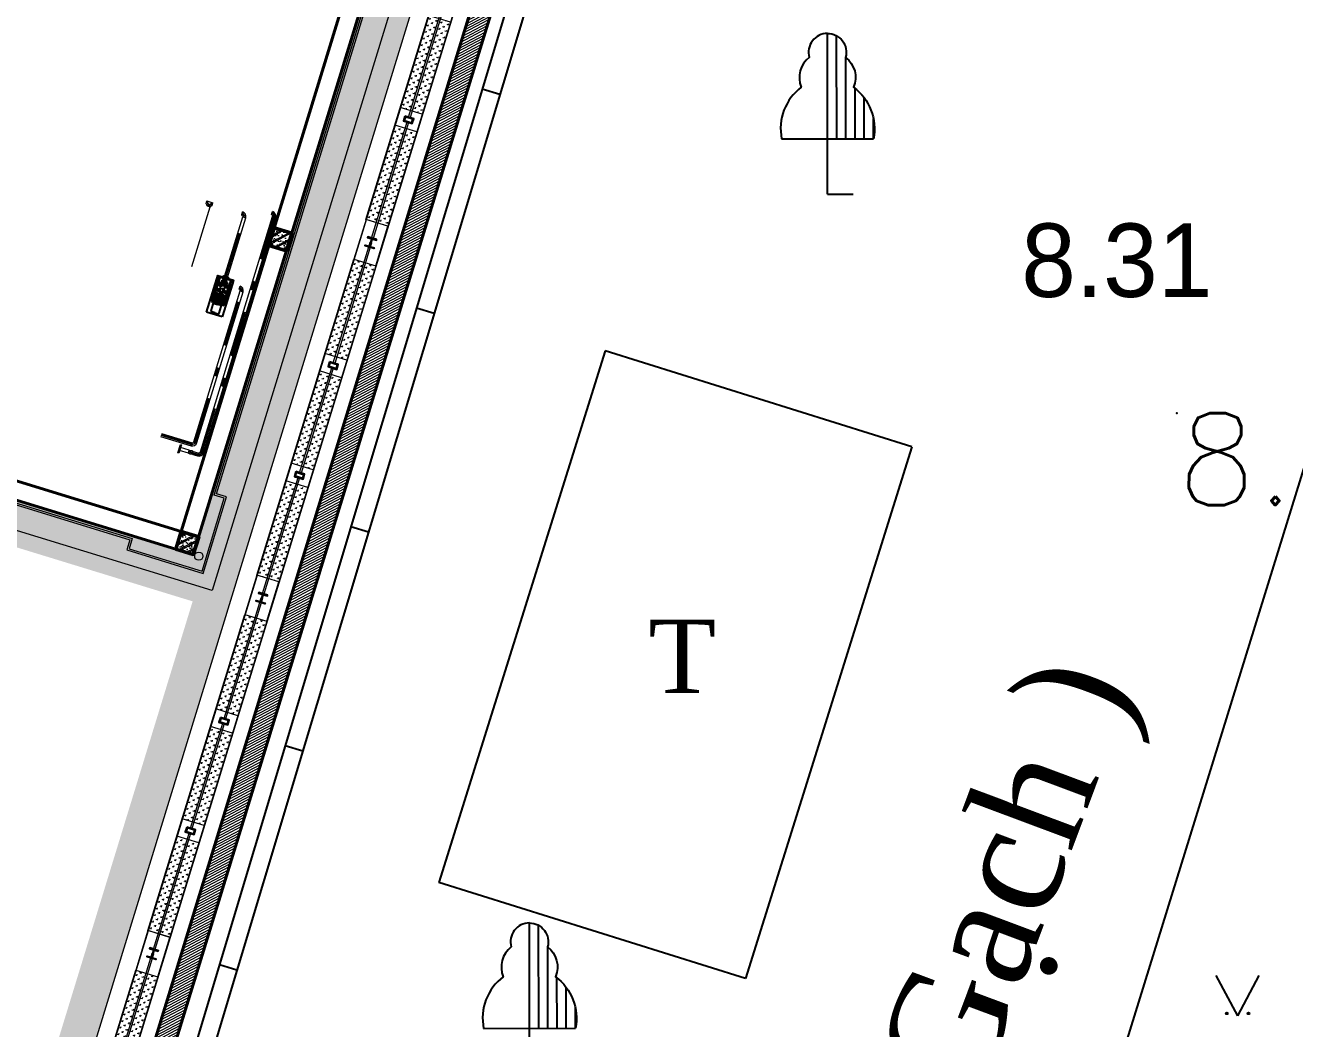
# Model space of a CAD drawing. Header units: inches. Extents: x 587740 to 588006, y 2325787 to 2326106.
# Drawn here: x 587931.67 to 587945.5, y 2325981.7 to 2325992.63 of the extents above; entities that cross this region are included whole.
import ezdxf
from ezdxf.enums import TextEntityAlignment as Align

# ---------------------------------------------------------------- set-up
doc = ezdxf.new("R2010")
doc.units = ezdxf.units.IN
doc.header["$MEASUREMENT"] = 0
doc.set_wipeout_variables(frame=1)
doc.header["$PDSIZE"] = 0.1
doc.linetypes.add('Xref Mat bang phong may phat dien tang 1$0$DASHDOT', pattern=[1, 0.5, -0.25, 0, -0.25])
for name, color, linetype in [('DANCU', 6, 'Continuous'), ('diem', 8, 'Continuous'), ('Docao', 22, 'Continuous'), ('GIAOTHONG', 31, 'Continuous'), ('KYHIEU', 2, 'Continuous'), ('KYHIEUCAY', 242, 'Continuous'), ('Xref Landscape 2020 05 04$0$$0$KT-Tuong', 1, 'Continuous'), ('Xref Landscape 2020 05 04$0$CDC-E-Lighting', 2, 'Continuous'), ('Xref Mat bang phong may phat dien tang 1$0$CDC-E-Equip', 2, 'Continuous'), ('Xref Mat bang phong may phat dien tang 1$0$CENTER', 251, 'Xref Mat bang phong may phat dien tang 1$0$DASHDOT')]:
    doc.layers.add(name, color=color, linetype=linetype)
for name, color, linetype, lineweight in [('Xref Landscape 2020 05 04$0$A1-DIM', 253, 'Continuous', 13), ('Xref Landscape 2020 05 04$0$A1-KÝ HIỆU', 40, 'Continuous', 20), ('Xref Landscape 2020 05 04$0$HACTH', 250, 'Continuous', 0), ('Xref Landscape 2020 05 04$0$MANH', 136, 'Continuous', 5), ('Xref Landscape 2020 05 04$0$tree', 74, 'Continuous', 13), ('Xref Landscape 2020 05 04$0$TUONG', 7, 'Continuous', 40), ('Xref Landscape 2020 05 04$0$Xref Landscape$0$THAY', 4, 'Continuous', 20), ('Xref Mat bang phong may phat dien tang 1$0$A_manh', 8, 'Continuous', 9), ('Xref Mat bang phong may phat dien tang 1$0$AUDIT_I_200911173911-1', 6, 'Continuous', 20), ('Xref Mat bang phong may phat dien tang 1$0$hoan thien', 41, 'Continuous', 20), ('Xref Mat bang phong may phat dien tang 1$0$Ong dau cap', 3, 'Continuous', 18), ('Xref Mat bang phong may phat dien tang 1$0$Ong dau hoi', 2, 'Continuous', 18), ('Xref Mat bang phong may phat dien tang 1$0$Xref Mat bang phong may phat dien tang 1$0$A_COT VACH', 30, 'Continuous', 50), ('Xref Mat bang phong may phat dien tang 1$0$Xref Mat bang phong may phat dien tang 1$0$i_hatch', 250, 'Continuous', 5), ('Xref Mat bang phong may phat dien tang 1$0$Xref Mat bang phong may phat dien tang 1$0$TUONG', 7, 'Continuous', 40)]:
    doc.layers.add(name, color=color, linetype=linetype, lineweight=lineweight)
doc.styles.add('VN1', font='VSSW.shx')
doc.styles.add('VNARIAL', font='txt.shx')
doc.styles.add('VNTIME', font='')
doc.styles.get('VNTIME').set_extended_font_data('.VnTime')

# ---------------------------------------------------------------- blocks, each defined once
blk = doc.blocks.new('tree')
at = {"layer": 'KYHIEU'}
for points in [[(0, 1.75, 0.497303), (-0.198, 1.489, 0.339551), (-0.285, 1.164, 0.289175), (-0.5, 0.602)], [(0, 1.75, -0.497303), (0.198, 1.489, -0.339551), (0.285, 1.164, -0.289175), (0.5, 0.602)]]:
    blk.add_lwpolyline(points, format="xyb", dxfattribs=at)
for points in [[(0, 0), (0, 1.75)], [(0.1, 0.602), (0.1, 1.724)], [(0.2, 0.602), (0.2, 1.487)], [(0.3, 0.602), (0.3, 1.152)], [(0.4, 0.602), (0.4, 1.048)], [(0.5, 0.602), (0.5, 0.823)], [(-0.5, 0.602), (0.5, 0.602)], [(0, 0), (0.28, -0.002)]]:
    blk.add_lwpolyline(points, dxfattribs=at)
blk = doc.blocks.new('BON-HOA')
at = {"layer": 'KYHIEU'}
for q in [(-0.234, 0.442), (0.234, 0.442)]:
    blk.add_line((0, 0), q, dxfattribs=at)
for centre in [(-0.118, 0.028), (0.118, 0.028)]:
    blk.add_circle(centre, 0.01, dxfattribs=at)
blk = doc.blocks.new('Xref Mat bang phong may phat dien tang 1$0$Xref Mat bang phong may phat dien tang 1$0$cot 200X200')
at = {"layer": 'Xref Mat bang phong may phat dien tang 1$0$Xref Mat bang phong may phat dien tang 1$0$i_hatch', "ltscale": 5}
h = blk.add_hatch(dxfattribs=at)
h.set_pattern_fill('BT-01', color=256, scale=15, pattern_type=2)
h.set_pattern_definition([(50, (-96078, 4446), (107.58903, -9.41282), [11.25, -123.75]), (355, (-96078, 4446), (-20.8127, 112.82882), [9, -99]), (100.4514, (-96069.03, 4445.22), (86.77641, 103.41593), [9.56103, -105.17132]), (46.1842, (-96078, 4476), (160.08616, -24.82785), [16.875, -185.625]), (96.6356, (-96064.66, 4473.93), (140.1994, 146.11768), [14.34154, -157.75695]), (351.1842, (-96078, 4476), (140.1993, 146.1178), [13.5, -148.5]), (21, (-96063, 4468.5), (89.53606, -60.39283), [11.25, -123.75]), (326, (-96063, 4468.5), (36.4973, 108.77251), [9, -99]), (71.4514, (-96055.54, 4463.47), (126.03339, 48.37957), [9.56103, -105.17132]), (37.5, (-96078, 4446), (1.823978, 49.934078), [0, -97.8, 0, -100.5, 0, -99.375]), (7.5, (-96078, 4446), (39.46043, 59.161757), [0, -57.3, 0, -95.55, 0, -37.875]), (327.5, (-96111.45, 4446), (80.073365, -3.38323), [0, -37.5, 0, -117, 0, -155.25]), (317.5, (-96126.45, 4446), (87.477925, 15.015747), [0, -48.75, 0, -77.7, 0, -110.25]), (45, (-96078, 4446), (-45.078057, 45.078057), []), (45, (-96078, 4464.375), (-45.078057, 45.078057), [])])
h.paths.add_polyline_path([(-100, 100), (100, 100), (100, -100), (-100, -100)])
at = {"layer": 'Xref Mat bang phong may phat dien tang 1$0$Xref Mat bang phong may phat dien tang 1$0$A_COT VACH'}
blk.add_lwpolyline([(-100, 100), (100, 100), (100, -100), (-100, -100)], close=True, dxfattribs=at)
blk = doc.blocks.new('Xref Mat bang phong may phat dien tang 1$0$pump1')
for p, q in [((-1, -1691), (0, -12)), ((0, -12), (792, -12)), ((792, -12), (791, -1691))]:
    blk.add_line(p, q)
blk.add_lwpolyline([(791, -1691), (791, -1860), (-1, -1860), (-1, -1691)])
at = {"layer": 'Xref Mat bang phong may phat dien tang 1$0$CDC-E-Equip'}
for p, q in [((64, -565), (64, -1691)), ((192, -565), (64, -565)), ((123, -565), (122, -1691)), ((192, -136), (192, -990)), ((192, -519), (395, -519)), ((205, -967), (205, -519)), ((211, -967), (211, -519)), ((231, -967), (231, -519)), ((237, -967), (237, -519)), ((395, -89), (239, -89)), ((281, -964), (281, -519)), ((286, -964), (286, -519)), ((359, -967), (359, -519)), ((365, -967), (365, -519)), ((395, -89), (552, -89)), ((599, -519), (395, -519)), ((426, -967), (426, -519)), ((432, -967), (432, -519)), ((505, -964), (505, -519)), ((510, -964), (510, -519)), ((554, -630), (554, -519)), ((560, -630), (560, -519)), ((580, -630), (580, -519)), ((586, -630), (586, -519)), ((599, -136), (599, -630)), ((727, -565), (599, -565)), ((668, -1691), (668, -565)), ((726, -1691), (727, -565)), ((192, -664), (123, -664)), ((192, -817), (123, -817)), ((192, -967), (123, -967)), ((374, -1156), (123, -1156)), ((192, -967), (395, -967)), ((608, -1172), (195, -1172)), ((195, -1172), (195, -1242)), ((239, -1036), (395, -1036)), ((262, -1196), (251, -1203)), ((251, -1203), (251, -1216)), ((251, -1216), (262, -1223)), ((274, -1203), (262, -1196)), ((262, -1223), (274, -1216)), ((332, -1172), (274, -1479)), ((274, -1216), (274, -1203)), ((332, -1063), (332, -1109)), ((459, -1063), (332, -1063)), ((332, -1086), (459, -1086)), ((332, -1109), (459, -1109)), ((353, -1052), (353, -1063)), ((395, -1052), (353, -1052)), ((353, -1063), (395, -1063)), ((353, -1109), (395, -1109)), ((353, -1120), (353, -1109)), ((395, -1120), (353, -1120)), ((374, -965), (374, -1052)), ((374, -1120), (374, -1172)), ((599, -967), (395, -967)), ((552, -1036), (395, -1036)), ((395, -1052), (437, -1052)), ((437, -1063), (395, -1063)), ((437, -1109), (395, -1109)), ((395, -1120), (437, -1120)), ((417, -965), (417, -1052)), ((417, -1120), (417, -1172)), ((668, -1156), (417, -1156)), ((437, -1052), (437, -1063)), ((437, -1120), (437, -1109)), ((459, -1109), (459, -1063)), ((459, -1172), (517, -1479)), ((517, -1203), (529, -1196)), ((517, -1216), (517, -1203)), ((529, -1223), (517, -1216)), ((529, -1196), (540, -1203)), ((540, -1216), (529, -1223)), ((534, -630), (534, -761)), ((627, -630), (534, -630)), ((534, -761), (627, -761)), ((540, -1203), (540, -1216)), ((554, -967), (554, -761)), ((560, -967), (560, -761)), ((580, -967), (580, -761)), ((586, -967), (586, -761)), ((599, -761), (599, -990)), ((599, -817), (668, -817)), ((599, -967), (668, -967)), ((608, -1242), (608, -1172)), ((627, -761), (627, -630)), ((627, -664), (668, -664)), ((64, -1816), (64, -1691)), ((64, -1816), (719, -1816)), ((315, -1261), (123, -1261)), ((126, -1816), (126, -1691)), ((168, -1504), (304, -1504)), ((168, -1504), (168, -1538)), ((183, -1500), (183, -1504)), ((231, -1500), (183, -1500)), ((183, -1504), (231, -1504)), ((185, -1482), (188, -1481)), ((185, -1498), (185, -1482)), ((185, -1498), (188, -1500)), ((226, -1481), (188, -1481)), ((188, -1481), (226, -1481)), ((226, -1500), (188, -1500)), ((195, -1242), (319, -1242)), ((198, -1466), (195, -1469)), ((195, -1469), (195, -1481)), ((219, -1469), (195, -1469)), ((195, -1481), (219, -1481)), ((196, -1482), (196, -1498)), ((197, -1469), (197, -1481)), ((216, -1466), (198, -1466)), ((219, -1469), (216, -1466)), ((217, -1469), (217, -1481)), ((218, -1482), (218, -1498)), ((219, -1481), (219, -1469)), ((229, -1482), (226, -1481)), ((229, -1498), (226, -1500)), ((229, -1482), (229, -1498)), ((231, -1504), (231, -1500)), ((288, -1841), (251, -1841)), ((251, -1841), (251, -1844)), ((252, -1840), (252, -1827)), ((253, -1827), (255, -1826)), ((253, -1840), (255, -1841)), ((255, -1826), (284, -1826)), ((284, -1826), (255, -1826)), ((284, -1841), (255, -1841)), ((263, -1815), (260, -1817)), ((279, -1817), (260, -1817)), ((260, -1817), (260, -1826)), ((260, -1826), (279, -1826)), ((261, -1817), (261, -1826)), ((261, -1827), (261, -1840)), ((276, -1815), (263, -1815)), ((273, -1538), (276, -1691)), ((275, -1500), (275, -1504)), ((309, -1500), (275, -1500)), ((275, -1504), (304, -1504)), ((279, -1817), (276, -1815)), ((277, -1482), (280, -1481)), ((277, -1498), (277, -1482)), ((277, -1498), (280, -1500)), ((277, -1817), (277, -1826)), ((278, -1827), (278, -1840)), ((279, -1826), (279, -1817)), ((318, -1481), (280, -1481)), ((280, -1481), (318, -1481)), ((309, -1500), (280, -1500)), ((286, -1827), (284, -1826)), ((286, -1840), (284, -1841)), ((290, -1466), (287, -1469)), ((311, -1469), (287, -1469)), ((287, -1469), (287, -1481)), ((287, -1481), (311, -1481)), ((287, -1827), (287, -1840)), ((288, -1482), (288, -1498)), ((288, -1844), (288, -1841)), ((289, -1469), (289, -1481)), ((308, -1466), (290, -1466)), ((294, -1841), (294, -1844)), ((332, -1841), (294, -1841)), ((296, -1827), (298, -1826)), ((296, -1840), (296, -1827)), ((296, -1840), (298, -1841)), ((298, -1826), (328, -1826)), ((328, -1826), (298, -1826)), ((328, -1841), (298, -1841)), ((306, -1815), (304, -1817)), ((304, -1817), (304, -1826)), ((322, -1817), (304, -1817)), ((304, -1826), (322, -1826)), ((305, -1817), (305, -1826)), ((305, -1827), (305, -1840)), ((320, -1815), (306, -1815)), ((311, -1469), (308, -1466)), ((309, -1469), (309, -1481)), ((310, -1482), (310, -1498)), ((311, -1481), (311, -1469)), ((320, -1482), (318, -1481)), ((322, -1817), (320, -1815)), ((321, -1482), (321, -1492)), ((321, -1817), (321, -1826)), ((322, -1826), (322, -1817)), ((322, -1827), (322, -1840)), ((330, -1827), (328, -1826)), ((330, -1840), (328, -1841)), ((330, -1827), (330, -1840)), ((332, -1844), (332, -1841)), ((375, -1841), (375, -1844)), ((413, -1841), (375, -1841)), ((377, -1495), (390, -1488)), ((377, -1511), (377, -1495)), ((390, -1519), (377, -1511)), ((377, -1827), (379, -1826)), ((377, -1840), (377, -1827)), ((377, -1840), (379, -1841)), ((379, -1826), (409, -1826)), ((409, -1826), (379, -1826)), ((409, -1841), (379, -1841)), ((380, -1714), (394, -1706)), ((380, -1730), (380, -1714)), ((394, -1738), (380, -1730)), ((384, -1307), (395, -1300)), ((384, -1320), (384, -1307)), ((395, -1327), (384, -1320)), ((387, -1815), (385, -1817)), ((385, -1817), (385, -1826)), ((403, -1817), (385, -1817)), ((385, -1826), (403, -1826)), ((385, -1827), (385, -1840)), ((386, -1817), (386, -1826)), ((401, -1815), (387, -1815)), ((390, -1488), (404, -1495)), ((404, -1511), (390, -1519)), ((393, -1472), (393, -1753)), ((394, -1706), (408, -1714)), ((408, -1730), (394, -1738)), ((395, -1300), (407, -1307)), ((407, -1320), (395, -1327)), ((403, -1817), (401, -1815)), ((402, -1817), (402, -1826)), ((403, -1826), (403, -1817)), ((403, -1827), (403, -1840)), ((404, -1495), (404, -1511)), ((407, -1307), (407, -1320)), ((408, -1714), (408, -1730)), ((411, -1827), (409, -1826)), ((411, -1840), (409, -1841)), ((411, -1827), (411, -1840)), ((413, -1844), (413, -1841)), ((456, -1841), (494, -1841)), ((456, -1844), (456, -1841)), ((458, -1827), (460, -1826)), ((458, -1827), (458, -1840)), ((458, -1840), (460, -1841)), ((460, -1826), (490, -1826)), ((490, -1826), (460, -1826)), ((460, -1841), (490, -1841)), ((466, -1482), (466, -1492)), ((466, -1817), (468, -1815)), ((466, -1826), (466, -1817)), ((466, -1817), (484, -1817)), ((484, -1826), (466, -1826)), ((466, -1827), (466, -1840)), ((467, -1482), (469, -1481)), ((467, -1817), (467, -1826)), ((468, -1815), (482, -1815)), ((507, -1481), (469, -1481)), ((469, -1481), (507, -1481)), ((472, -1242), (608, -1242)), ((668, -1261), (476, -1261)), ((476, -1469), (479, -1466)), ((476, -1481), (476, -1469)), ((476, -1469), (500, -1469)), ((500, -1481), (476, -1481)), ((477, -1482), (477, -1498)), ((478, -1469), (478, -1481)), ((478, -1500), (507, -1500)), ((478, -1500), (512, -1500)), ((479, -1466), (497, -1466)), ((482, -1815), (484, -1817)), ((512, -1504), (483, -1504)), ((483, -1504), (619, -1504)), ((483, -1817), (483, -1826)), ((483, -1827), (483, -1840)), ((484, -1817), (484, -1826)), ((492, -1827), (490, -1826)), ((492, -1840), (490, -1841)), ((492, -1840), (492, -1827)), ((494, -1841), (494, -1844)), ((497, -1466), (500, -1469)), ((498, -1469), (498, -1481)), ((499, -1482), (499, -1498)), ((500, -1469), (500, -1481)), ((500, -1841), (537, -1841)), ((500, -1844), (500, -1841)), ((501, -1827), (501, -1840)), ((502, -1827), (504, -1826)), ((502, -1840), (504, -1841)), ((504, -1826), (533, -1826)), ((533, -1826), (504, -1826)), ((504, -1841), (533, -1841)), ((510, -1482), (507, -1481)), ((510, -1498), (507, -1500)), ((509, -1817), (512, -1815)), ((509, -1817), (528, -1817)), ((509, -1826), (509, -1817)), ((528, -1826), (509, -1826)), ((510, -1498), (510, -1482)), ((513, -1538), (510, -1691)), ((510, -1827), (510, -1840)), ((511, -1817), (511, -1826)), ((512, -1500), (512, -1504)), ((512, -1815), (525, -1815)), ((525, -1815), (528, -1817)), ((526, -1817), (526, -1826)), ((527, -1827), (527, -1840)), ((528, -1817), (528, -1826)), ((535, -1827), (533, -1826)), ((535, -1840), (533, -1841)), ((536, -1840), (536, -1827)), ((537, -1841), (537, -1844)), ((556, -1500), (604, -1500)), ((556, -1504), (556, -1500)), ((604, -1504), (556, -1504)), ((558, -1482), (561, -1481)), ((558, -1482), (558, -1498)), ((558, -1498), (561, -1500)), ((561, -1481), (599, -1481)), ((599, -1481), (561, -1481)), ((561, -1500), (599, -1500)), ((568, -1469), (571, -1466)), ((568, -1481), (568, -1469)), ((568, -1469), (592, -1469)), ((592, -1481), (568, -1481)), ((569, -1482), (569, -1498)), ((570, -1469), (570, -1481)), ((571, -1466), (589, -1466)), ((589, -1466), (592, -1469)), ((590, -1469), (590, -1481)), ((591, -1482), (591, -1498)), ((592, -1469), (592, -1481)), ((602, -1482), (599, -1481)), ((602, -1498), (599, -1500)), ((602, -1498), (602, -1482)), ((604, -1500), (604, -1504)), ((619, -1504), (619, -1538)), ((661, -1816), (661, -1691)), ((719, -1816), (719, -1691)), ((245, -1844), (542, -1844)), ((245, -1867), (245, -1844)), ((245, -1892), (245, -1869)), ((542, -1892), (245, -1892)), ((251, -1844), (288, -1844)), ((251, -1892), (288, -1892)), ((287, -1892), (252, -1892)), ((252, -1892), (252, -1904)), ((253, -1904), (255, -1905)), ((284, -1905), (255, -1905)), ((255, -1905), (284, -1905)), ((261, -1904), (261, -1892)), ((278, -1904), (278, -1892)), ((286, -1904), (284, -1905)), ((287, -1904), (287, -1892)), ((294, -1844), (332, -1844)), ((294, -1892), (332, -1892)), ((296, -1892), (296, -1904)), ((330, -1892), (296, -1892)), ((296, -1904), (298, -1905)), ((328, -1905), (298, -1905)), ((298, -1905), (328, -1905)), ((305, -1904), (305, -1892)), ((322, -1904), (322, -1892)), ((330, -1904), (328, -1905)), ((330, -1904), (330, -1892)), ((375, -1844), (413, -1844)), ((375, -1892), (413, -1892)), ((377, -1892), (377, -1904)), ((411, -1892), (377, -1892)), ((377, -1904), (379, -1905)), ((409, -1905), (379, -1905)), ((379, -1905), (409, -1905)), ((385, -1904), (385, -1892)), ((403, -1904), (403, -1892)), ((411, -1904), (409, -1905)), ((411, -1904), (411, -1892)), ((494, -1844), (456, -1844)), ((494, -1892), (456, -1892)), ((458, -1904), (458, -1892)), ((458, -1892), (492, -1892)), ((458, -1904), (460, -1905)), ((460, -1905), (490, -1905)), ((490, -1905), (460, -1905)), ((466, -1904), (466, -1892)), ((483, -1904), (483, -1892)), ((492, -1904), (490, -1905)), ((492, -1892), (492, -1904)), ((537, -1844), (500, -1844)), ((537, -1892), (500, -1892)), ((501, -1892), (536, -1892)), ((501, -1904), (501, -1892)), ((502, -1904), (504, -1905)), ((533, -1905), (504, -1905)), ((504, -1905), (533, -1905)), ((510, -1904), (510, -1892)), ((527, -1904), (527, -1892)), ((535, -1904), (533, -1905)), ((536, -1892), (536, -1904)), ((542, -1844), (542, -1867)), ((542, -1869), (542, -1892))]:
    blk.add_line(p, q, dxfattribs=at)
at = {"layer": 'Xref Mat bang phong may phat dien tang 1$0$CDC-E-Equip', "ltscale": 10}
for p, q in [((207, -1445), (207, -1542)), ((269, -1913), (269, -1810)), ((299, -1445), (299, -1532)), ((313, -1913), (313, -1810)), ((394, -1913), (394, -1810)), ((475, -1913), (475, -1810)), ((488, -1445), (488, -1542)), ((518, -1913), (518, -1810)), ((580, -1445), (580, -1542)), ((542, -1867), (245, -1867)), ((245, -1869), (542, -1869))]:
    blk.add_line(p, q, dxfattribs=at)
at = {"layer": 'Xref Mat bang phong may phat dien tang 1$0$CDC-E-Equip'}
for centre, radius in [((262, -1209), 15.9), ((262, -1209), 11.5), ((529, -1209), 15.9), ((529, -1209), 11.5), ((393, -1613), 56.6), ((390, -1503), 19.1), ((394, -1722), 19.1), ((390, -1503), 13.8), ((395, -1313), 15.9), ((394, -1722), 13.8), ((395, -1313), 11.5)]:
    blk.add_circle(centre, radius, dxfattribs=at)
for centre, radius, start, end in [((239, -136), 46.5, 90, 180), ((552, -136), 46.5, 0, 90), ((239, -990), 46.5, 180, 270), ((552, -990), 46.5, 270, 0), ((191, -1491), 10.1, 57.08669, 122.91331), ((191, -1490), 10.1, 237.08669, 302.91331), ((207, -1519), 38.2, 73.22135, 106.77865), ((207, -1462), 38.2, 253.22135, 286.77865), ((224, -1491), 10.1, 57.08669, 122.91331), ((224, -1490), 10.1, 237.08669, 302.91331), ((393, -1613), 141, 31.90646, 148.09354), ((393, -1613), 141, 213.61289, 326.38711), ((282, -1491), 10.1, 57.08669, 122.91331), ((282, -1490), 10.1, 237.08669, 302.91331), ((299, -1519), 38.2, 73.22135, 106.77865), ((299, -1462), 38.2, 253.22135, 286.77865), ((315, -1491), 10.1, 57.08669, 122.91331), ((315, -1490), 10.1, 237.08669, 242.76603), ((462, -1834), 7.88, 57.08669, 122.91331), ((462, -1833), 7.88, 237.08669, 302.91331), ((472, -1491), 10.1, 57.08669, 122.91331), ((475, -1856), 29.7, 73.22135, 106.77865), ((475, -1811), 29.7, 253.22135, 286.77865), ((472, -1490), 10.1, 297.23397, 302.91331), ((488, -1519), 38.2, 73.22135, 106.77865), ((488, -1462), 38.2, 253.22135, 286.77865), ((488, -1834), 7.88, 57.08669, 122.91331), ((488, -1833), 7.88, 237.08669, 302.91331), ((505, -1491), 10.1, 57.08669, 122.91331), ((505, -1490), 10.1, 237.08669, 302.91331), ((506, -1834), 7.88, 57.08669, 122.91331), ((506, -1833), 7.88, 237.08669, 302.91331), ((518, -1856), 29.7, 73.22135, 106.77865), ((518, -1811), 29.7, 253.22135, 286.77865), ((531, -1834), 7.88, 57.08669, 122.91331), ((531, -1833), 7.88, 237.08669, 302.91331), ((563, -1491), 10.1, 57.08669, 122.91331), ((563, -1490), 10.1, 237.08669, 302.91331), ((580, -1519), 38.2, 73.22135, 106.77865), ((580, -1462), 38.2, 253.22135, 286.77865), ((596, -1491), 10.1, 57.08669, 122.91331), ((596, -1490), 10.1, 237.08669, 302.91331)]:
    blk.add_arc(centre, radius, start, end, dxfattribs=at)
for centre, major_axis, start_param, end_param in [((257, -1834), (5.57, 5.57), 0.210953, 1.359844), ((257, -1833), (5.57, 5.57), 3.352545, 4.501436), ((269, -1856), (21, 21), 0.492555, 1.078241), ((269, -1811), (21, 21), 3.634148, 4.219834), ((282, -1834), (5.57, 5.57), 0.210953, 1.359844), ((282, -1833), (-5.57, 5.57), 1.781749, 2.93064), ((300, -1834), (-5.57, 5.57), -1.359844, -0.210953), ((300, -1833), (5.57, 5.57), 3.352545, 4.501436), ((313, -1856), (21, 21), 0.492555, 1.078241), ((313, -1811), (21, 21), 3.634148, 4.219834), ((326, -1834), (5.57, 5.57), 0.210953, 1.359844), ((326, -1833), (-5.57, 5.57), 1.781749, 2.93064), ((381, -1834), (-5.57, 5.57), -1.359844, -0.210953), ((381, -1833), (5.57, 5.57), 3.352545, 4.501436), ((394, -1856), (21, 21), 0.492555, 1.078241), ((394, -1811), (21, 21), 3.634148, 4.219834), ((407, -1834), (5.57, 5.57), 0.210953, 1.359844), ((407, -1833), (-5.57, 5.57), 1.781749, 2.93064), ((462, -1897), (5.57, 5.57), 3.352545, 4.501436), ((475, -1875), (21, 21), 3.634148, 4.219834), ((488, -1897), (5.57, 5.57), 3.352545, 4.501436), ((506, -1897), (5.57, 5.57), 3.352545, 4.501436), ((518, -1875), (21, 21), 3.634148, 4.219834), ((531, -1897), (5.57, 5.57), 3.352545, 4.501436)]:
    blk.add_ellipse(centre, major_axis=major_axis, ratio=1, start_param=start_param, end_param=end_param, dxfattribs=at)
at = {"layer": 'Xref Mat bang phong may phat dien tang 1$0$CDC-E-Equip', "extrusion": (0, 0, -1)}
for centre, major_axis, start_param, end_param in [((257, -1897), (-5.57, 5.57), 3.352545, 4.501436), ((269, -1875), (-21, 21), 3.634148, 4.219834), ((282, -1897), (-5.57, 5.57), 3.352545, 4.501436), ((300, -1897), (-5.57, 5.57), 3.352545, 4.501436), ((313, -1875), (-21, 21), 3.634148, 4.219834), ((326, -1897), (-5.57, 5.57), 3.352545, 4.501436), ((381, -1897), (-5.57, 5.57), 3.352545, 4.501436), ((394, -1875), (-21, 21), 3.634148, 4.219834), ((407, -1897), (-5.57, 5.57), 3.352545, 4.501436)]:
    blk.add_ellipse(centre, major_axis=major_axis, ratio=1, start_param=start_param, end_param=end_param, dxfattribs=at)
blk = doc.blocks.new('Xref Landscape 2020 05 04$0$123333')
at = {"layer": 'Xref Landscape 2020 05 04$0$tree'}
h = blk.add_hatch(dxfattribs=at)
h.set_pattern_fill('CROSS', color=256, scale=150)
h.set_pattern_definition([(9e-15, (-1079850.712, 449499.754), (37.5, 37.5), [18.75, -56.25]), (90, (-1079841.337, 449490.38), (-37.5, 37.5), [18.75, -56.25])])
h.paths.add_polyline_path([(350, 134), (1425, 134), (1425, 250), (350, 250)])
h = blk.add_hatch(dxfattribs=at)
h.set_pattern_fill('CROSS', color=256, scale=150)
h.set_pattern_definition([(9e-15, (-1078592.38, 449499.754), (37.5, 37.5), [18.75, -56.25]), (90, (-1078583.004, 449490.38), (-37.5, 37.5), [18.75, -56.25])])
h.paths.add_polyline_path([(1625, 134), (2675, 134), (2675, 250), (1625, 250)])
h = blk.add_hatch(dxfattribs=at)
h.set_pattern_fill('CROSS', color=256, scale=150)
h.set_pattern_definition([(9e-15, (-1077459.045, 449499.754), (37.5, 37.5), [18.75, -56.25]), (90, (-1077449.67, 449490.38), (-37.5, 37.5), [18.75, -56.25])])
h.paths.add_polyline_path([(2875, 134), (3950, 134), (3950, 250), (2875, 250)])
h = blk.add_hatch(dxfattribs=at)
h.set_pattern_fill('CROSS', color=256, scale=150)
h.set_pattern_definition([(9e-15, (-1079850.712, 449367.128), (37.5, 37.5), [18.75, -56.25]), (90, (-1079841.337, 449357.753), (-37.5, 37.5), [18.75, -56.25])])
h.paths.add_polyline_path([(350, 1), (1425, 1), (1425, 117), (350, 117)])
h = blk.add_hatch(dxfattribs=at)
h.set_pattern_fill('CROSS', color=256, scale=150)
h.set_pattern_definition([(9e-15, (-1078592.38, 449367.128), (37.5, 37.5), [18.75, -56.25]), (90, (-1078583.004, 449357.753), (-37.5, 37.5), [18.75, -56.25])])
h.paths.add_polyline_path([(1625, 1), (2675, 1), (2675, 117), (1625, 117)])
h = blk.add_hatch(dxfattribs=at)
h.set_pattern_fill('CROSS', color=256, scale=150)
h.set_pattern_definition([(9e-15, (-1077459.045, 449367.128), (37.5, 37.5), [18.75, -56.25]), (90, (-1077449.67, 449357.753), (-37.5, 37.5), [18.75, -56.25])])
h.paths.add_polyline_path([(2875, 1), (3950, 1), (3950, 117), (2875, 117)])
at = {"layer": 'Xref Landscape 2020 05 04$0$$0$KT-Tuong', "ltscale": 3}
for points in [[(125, 129), (161, 129, 0.414214), (168, 136), (168, 175), (175, 175), (175, 75), (168, 75), (168, 114, 0.414214), (161, 121), (125, 121)], [(4175, 129), (4139, 129, -0.414214), (4132, 136), (4132, 175), (4125, 175), (4125, 75), (4132, 75), (4132, 114, -0.414214), (4139, 121), (4175, 121)]]:
    blk.add_lwpolyline(points, format="xyb", dxfattribs=at)
for points in [[(1498, 75), (1553, 75), (1553, 175), (1498, 175)], [(1505, 82), (1546, 82), (1546, 168), (1505, 168)], [(2748, 75), (2803, 75), (2803, 175), (2748, 175)], [(2755, 82), (2796, 82), (2796, 168), (2755, 168)]]:
    blk.add_lwpolyline(points, close=True, dxfattribs=at)
at = {"layer": 'Xref Landscape 2020 05 04$0$A1-DIM'}
for points in [[(175, 134), (1498, 134), (1498, 117), (175, 117)], [(1553, 134), (2748, 134), (2748, 117), (1553, 117)], [(2803, 133), (4125, 134), (4125, 117), (2803, 117)]]:
    blk.add_lwpolyline(points, close=True, dxfattribs=at)
at = {"layer": 'Xref Landscape 2020 05 04$0$MANH'}
for p, q in [((1425, 250), (1425, 0)), ((1625, 250), (1625, 0)), ((2675, 250), (2675, 0)), ((2875, 250), (2875, 0))]:
    blk.add_line(p, q, dxfattribs=at)
blk.add_lwpolyline([(350, 250), (3950, 250), (3950, 0), (350, 0)], close=True, dxfattribs=at)
blk = doc.blocks.new('Xref Landscape 2020 05 04$0$hangrao')
at = {"layer": 'Xref Landscape 2020 05 04$0$HACTH'}
h = blk.add_hatch(dxfattribs=at)
h.set_pattern_fill('ANSI31', color=256, scale=200)
h.set_pattern_definition([(45, (316546.464, 10900), (-17.6776695, 17.6776695), [])])
h.paths.add_polyline_path([(67590, 22587), (67370, 22587), (67370, -31153), (67590, -31153)])
at = {"layer": 'Xref Landscape 2020 05 04$0$A1-KÝ HIỆU', "color": 1}
blk.add_lwpolyline([(67370, -37221), (67370, 22548), (67200, 22548), (67200, -37221)], dxfattribs=at)
at = {"layer": 'Xref Landscape 2020 05 04$0$TUONG'}
blk.add_lwpolyline([(67370, -37221), (67370, 22587), (67590, 22587), (67590, -37221)], dxfattribs=at)
at = {"layer": 'Xref Landscape 2020 05 04$0$Xref Landscape$0$THAY'}
for p, q in [((67200, 22548), (67200, -37221)), ((66755, 22222), (66755, -37220))]:
    blk.add_line(p, q, dxfattribs=at)
blk.add_lwpolyline([(56505, 24600), (64650, 24600), (66950, 22303), (66950, -37220)], dxfattribs=at)
for points in [[(66950, -2131), (67200, -2131), (67200, -1681), (66950, -1681)], [(66950, -6181), (67200, -6181), (67200, -5731), (66950, -5731)], [(66950, -10231), (67200, -10231), (67200, -9781), (66950, -9781)]]:
    blk.add_lwpolyline(points, close=True, dxfattribs=at)
at = {"layer": 'Xref Landscape 2020 05 04$0$Xref Landscape$0$THAY', "rotation": 270}
for p in [(66949, 2269), (66949, -1781), (66949, -5831), (66949, -9881)]:
    blk.add_blockref('Xref Landscape 2020 05 04$0$123333', p, dxfattribs=at)

msp = doc.modelspace()

# ---------------------------------------------------------------- linework, layer by layer
at = {"layer": 'DANCU'}
for p, q in [((587943.999, 2326015.711), (587921.813, 2325941.818)), ((587937.988, 2325989.084), (587936.176, 2325983.294)), ((587941.329, 2325988.039), (587937.988, 2325989.084)), ((587941.329, 2325988.039), (587939.517, 2325982.249)), ((587939.517, 2325982.249), (587936.176, 2325983.294))]:
    msp.add_line(p, q, dxfattribs=at)
at = {"layer": 'diem'}
msp.add_point((587944.216, 2325988.403, 8.297), dxfattribs=at)
at = {"layer": 'GIAOTHONG'}
msp.add_line((587936.311, 2325957.755), (587950.194, 2326002.667), dxfattribs=at)
at = {"layer": 'KYHIEU', "color": 242}
for p, q in [((587943.807, 2326015.769), (587921.621, 2325941.876)), ((587936.842, 2325991.875), (587936.65, 2325991.932)), ((587936.126, 2325989.491), (587935.935, 2325989.548)), ((587935.411, 2325987.107), (587935.219, 2325987.165)), ((587934.695, 2325984.724), (587934.503, 2325984.781)), ((587933.979, 2325982.34), (587933.788, 2325982.398))]:
    msp.add_line(p, q, dxfattribs=at)

# ---------------------------------------------------------------- block references
at = {"layer": 'KYHIEUCAY', "rotation": 0.07980511167396942}
for p in [(587940.412, 2325990.79), (587937.166, 2325981.103)]:
    msp.add_blockref('tree', p, dxfattribs=at)
at = {"layer": 'KYHIEUCAY'}
msp.add_blockref('BON-HOA', (587944.879, 2325981.84), dxfattribs=at)

# ---------------------------------------------------------------- texts
at = {"layer": 'DANCU', "style": 'VNTIME'}
msp.add_text('T', height=0.8, dxfattribs=at).set_placement((587938.46, 2325985.357))
at = {"layer": 'Docao', "style": 'VN1'}
msp.add_text('8.31', height=0.8, dxfattribs=at).set_placement((587942.521, 2325989.67))
at = {"layer": 'Docao', "style": 'VNARIAL', "oblique": 1}
msp.add_text('8.30', height=1, dxfattribs=at).set_placement((587944.216, 2325988.403, 8.297), align=Align.TOP_LEFT)
at = {"layer": 'GIAOTHONG', "style": 'VNTIME'}
msp.add_text('( G¹ch )', height=1.2, rotation=69.5069, dxfattribs=at).set_placement((587941.667, 2325979.887))

# ---------------------------------------------------------------- next in the draw order: wipeouts: each hides what was drawn before it
at = {"linetype": 'ByBlock'}
msp.add_wipeout([(587937.473, 2325998.738), (587937.255, 2325998.026), (587936.955, 2325998.118), (587936.11, 2325995.365), (587936.41, 2325995.273), (587933.71, 2325986.472), (587930.188, 2325987.553), (587930.281, 2325987.854), (587927.618, 2325988.671), (587927.526, 2325988.37), (587926.522, 2325988.678), (587926.614, 2325988.979), (587924.573, 2325989.605), (587924.481, 2325989.304), (587923.357, 2325989.649), (587925.849, 2325997.77), (587926.15, 2325997.678), (587927.203, 2326001.11), (587926.902, 2326001.202), (587927.12, 2326001.914), (587930.863, 2326000.766), (587930.785, 2326000.513), (587933.653, 2325999.633), (587933.731, 2325999.886)], dxfattribs=at).dxf.layer = 'Xref Mat bang phong may phat dien tang 1$0$A_manh'

# ---------------------------------------------------------------- next in the draw order: hatches: boundary and pattern name
at = {"layer": 'Xref Landscape 2020 05 04$0$tree'}
h = msp.add_hatch(dxfattribs=at)
h.set_pattern_fill('CROSS', color=256, scale=500, angle=180)
h.set_pattern_definition([(162.94485, (587837.1625, 2326033.80572), (-0.15616437, -0.08284136), [0.0625, -0.18749998]), (252.94485, (587837.1418, 2326033.84476), (0.08284132, -0.15616439), [0.0625, -0.18750003])])
edge = h.paths.add_edge_path(flags=16)
edge.add_line((587933.496, 2325986.355), (587931.828, 2325980.915))
edge.add_line((587931.828, 2325980.915), (587930.358, 2325981.366))
edge.add_ellipse((587919.376, 2325978.904), major_axis=(7.958, 7.958), ratio=1, start_angle=327.6367, end_angle=332.3597)
edge.add_line((587930.118, 2325982.262), (587931.556, 2325986.95))
edge.add_line((587931.556, 2325986.95), (587933.496, 2325986.355))
h.paths.add_polyline_path([(587925.097, 2325994.246), (587923.721, 2325989.762), (587923.42, 2325989.854), (587924.796, 2325994.338)], flags=0)
h.paths.add_polyline_path([(587925.097, 2325994.246), (587923.721, 2325989.762), (587923.42, 2325989.854), (587924.796, 2325994.338)], flags=16)
h.paths.add_polyline_path([(587925.096, 2325994.245), (587923.721, 2325989.763), (587923.421, 2325989.855), (587924.796, 2325994.337)], flags=0)
edge = h.paths.add_edge_path()
edge.add_line((587912.174, 2325969.016), (587913.084, 2325967.299))
edge.add_line((587913.084, 2325967.299), (587916.121, 2325977.502))
edge.add_line((587916.121, 2325977.502), (587918.703, 2325976.71))
edge.add_ellipse((587919.376, 2325978.904), major_axis=(0.673, 2.194), ratio=1, start_angle=180.0023, end_angle=360.0023)
edge.add_line((587920.049, 2325981.098), (587918.519, 2325981.567))
edge.add_line((587918.519, 2325981.567), (587918.553, 2325981.677))
edge.add_line((587918.553, 2325981.677), (587917.416, 2325981.828))
edge.add_line((587917.416, 2325981.828), (587916.323, 2325981.248))
edge.add_line((587916.323, 2325981.248), (587912.174, 2325969.016))
h.paths.add_polyline_path([(587922.893, 2325958.511), (587924.275, 2325959.342)])
edge = h.paths.add_edge_path()
edge.add_line((587924.366, 2325963.804), (587924.376, 2325963.835))
edge.add_line((587924.376, 2325963.835), (587926.771, 2325963.1))
edge.add_line((587926.771, 2325963.1), (587942.179, 2326013.327))
edge.add_line((587942.179, 2326013.327), (587942.201, 2326013.436))
edge.add_line((587942.201, 2326013.436), (587941.834, 2326013.241))
edge.add_line((587941.834, 2326013.241), (587941.588, 2326012.439))
edge.add_line((587941.588, 2326012.439), (587941.33, 2326012.518))
edge.add_line((587941.33, 2326012.518), (587941.345, 2326012.566))
edge.add_line((587941.345, 2326012.566), (587936.976, 2326013.906))
edge.add_line((587936.976, 2326013.906), (587936.653, 2326012.855))
edge.add_line((587936.653, 2326012.855), (587940.899, 2326011.552))
edge.add_line((587940.899, 2326011.552), (587937.421, 2326000.224))
edge.add_line((587937.421, 2326000.224), (587934.478, 2326001.127))
edge.add_line((587934.478, 2326001.127), (587933.973, 2325999.482))
edge.add_line((587933.973, 2325999.482), (587937.081, 2325998.529))
edge.add_line((587937.081, 2325998.529), (587933.503, 2325986.866))
edge.add_line((587933.503, 2325986.866), (587923.751, 2325989.857))
edge.add_line((587923.751, 2325989.857), (587927.329, 2326001.521))
edge.add_line((587927.329, 2326001.521), (587930.436, 2326000.568))
edge.add_line((587930.436, 2326000.568), (587930.925, 2326002.161))
edge.add_line((587930.925, 2326002.161), (587925.457, 2326003.842))
edge.add_ellipse((587925.025, 2326003.449), major_axis=(0.172, 0.558), ratio=1, start_angle=-30.5825, end_angle=120.6746)
edge.add_line((587924.458, 2326003.312), (587920.733, 2325991.17))
edge.add_ellipse((587921.285, 2325990.708), major_axis=(0.211, 0.688), ratio=1, start_angle=67.1224, end_angle=182.9277)
edge.add_line((587921.109, 2325990.01), (587921.147, 2325990.133))
edge.add_line((587921.147, 2325990.133), (587922.677, 2325989.664))
edge.add_ellipse((587919.401, 2325978.929), major_axis=(3.292, 10.73), ratio=1, start_angle=240.1213, end_angle=360.0859, ccw=False)
edge.add_line((587927.065, 2325970.729), (587928.562, 2325970.27))
edge.add_line((587928.562, 2325970.27), (587927.908, 2325968.138))
edge.add_line((587927.908, 2325968.138), (587925.776, 2325968.792))
edge.add_line((587925.776, 2325968.792), (587926.139, 2325969.974))
edge.add_ellipse((587919.362, 2325978.657), major_axis=(3.23, 10.531), ratio=1, start_angle=180.2053, end_angle=235.0199, ccw=False)
edge.add_line((587916.17, 2325968.115), (587915.788, 2325968.232))
edge.add_line((587915.788, 2325968.232), (587913.493, 2325968.936))
edge.add_line((587913.493, 2325968.936), (587913.063, 2325967.339))
edge.add_line((587913.063, 2325967.339), (587924.366, 2325963.804))
h.paths.add_polyline_path([(587924.467, 2325963.791), (587926.766, 2325963.086), (587926.791, 2325963.167), (587924.492, 2325963.872)])
h.paths.add_polyline_path([(587924.394, 2325963.552), (587926.693, 2325962.847), (587926.708, 2325962.895), (587924.409, 2325963.6)])
h.paths.add_polyline_path([(587926.555, 2325962.396), (587926.514, 2325962.265), (587926.306, 2325961.584)])

# ---------------------------------------------------------------- next in the draw order: linework, layer by layer
at = {"layer": 'Xref Mat bang phong may phat dien tang 1$0$A_manh', "linetype": 'ByBlock'}
msp.add_lwpolyline([(587930.785, 2326000.513), (587933.653, 2325999.633), (587933.731, 2325999.886), (587937.473, 2325998.738), (587937.255, 2325998.026), (587936.955, 2325998.118), (587936.11, 2325995.365), (587936.41, 2325995.273), (587933.71, 2325986.472), (587930.188, 2325987.553)], dxfattribs=at)
at = {"layer": 'Xref Mat bang phong may phat dien tang 1$0$AUDIT_I_200911173911-1', "linetype": 'ByBlock'}
msp.add_circle((587933.563, 2325986.847), 0.045, dxfattribs=at)
at = {"layer": 'Xref Mat bang phong may phat dien tang 1$0$CENTER'}
for p, q in [((587933.596, 2325987.977), (587934.383, 2325990.541)), ((587933.859, 2325989.888), (587934.058, 2325990.537)), ((587933.526, 2325988.089), (587934.03, 2325989.73)), ((587933.152, 2325988.168), (587933.484, 2325988.067)), ((587933.502, 2325987.97), (587933.554, 2325987.954))]:
    msp.add_line(p, q, dxfattribs=at)
for centre, start, end in [((587933.637, 2325990.666), 342.9448, 72.9448), ((587933.702, 2325990.646), 72.9448, 162.9448), ((587934.025, 2325990.547), 342.9448, 72.9448), ((587934.351, 2325990.551), 342.9448, 72.9448), ((587933.997, 2325989.74), 342.9448, 72.9448), ((587933.564, 2325987.987), 252.9448, 342.9448)]:
    msp.add_arc(centre, 0.034, start, end, dxfattribs=at)
at = {"layer": 'Xref Mat bang phong may phat dien tang 1$0$hoan thien', "linetype": 'ByBlock'}
for points in [[(587930.442, 2325987.852), (587930.414, 2325987.761), (587932.813, 2325987.025), (587932.779, 2325986.915), (587933.611, 2325986.66), (587933.866, 2325987.492), (587933.756, 2325987.525), (587936.111, 2325995.202), (587936.005, 2325995.235), (587935.994, 2325995.201)], [(587930.461, 2325987.846), (587930.439, 2325987.774), (587932.838, 2325987.038), (587932.804, 2325986.928), (587933.598, 2325986.685), (587933.841, 2325987.478), (587933.731, 2325987.512), (587936.086, 2325995.189), (587936.018, 2325995.21), (587936.014, 2325995.195)]]:
    msp.add_lwpolyline(points, dxfattribs=at)
at = {"layer": 'Xref Mat bang phong may phat dien tang 1$0$Ong dau cap'}
for p, q in [((587933.642, 2325990.683), (587933.652, 2325990.715)), ((587933.707, 2325990.663), (587933.717, 2325990.695)), ((587933.487, 2325990.003), (587933.686, 2325990.651)), ((587933.653, 2325990.661), (587933.686, 2325990.651)), ((587933.686, 2325990.651), (587933.653, 2325990.661)), ((587933.842, 2325989.893), (587934.041, 2325990.542)), ((587934.03, 2325990.563), (587934.04, 2325990.596)), ((587934.041, 2325990.542), (587934.074, 2325990.532)), ((587933.875, 2325989.883), (587934.074, 2325990.532)), ((587933.51, 2325988.094), (587934.013, 2325989.735)), ((587933.543, 2325988.084), (587934.046, 2325989.725)), ((587934.002, 2325989.756), (587934.012, 2325989.788)), ((587934.013, 2325989.735), (587934.046, 2325989.725)), ((587933.147, 2325988.152), (587933.479, 2325988.05)), ((587933.157, 2325988.184), (587933.489, 2325988.083)), ((587933.489, 2325988.083), (587933.479, 2325988.05)), ((587933.51, 2325988.094), (587933.543, 2325988.084))]:
    msp.add_line(p, q, dxfattribs=at)
msp.add_lwpolyline([(587933.652, 2325990.715), (587933.717, 2325990.695)], dxfattribs=at)
msp.add_circle((587933.839, 2325989.824), 0.017, dxfattribs=at)
for centre, radius, start, end in [((587933.637, 2325990.666), 0.017, 342.9448, 72.9448), ((587933.702, 2325990.646), 0.017, 72.9448, 162.9448), ((587934.025, 2325990.547), 0.017, 342.9448, 72.9448), ((587934.025, 2325990.547), 0.051, 342.9448, 72.9448), ((587933.997, 2325989.74), 0.017, 342.9448, 72.9448), ((587933.997, 2325989.74), 0.051, 342.9448, 72.9448), ((587933.494, 2325988.099), 0.051, 252.9448, 342.9448), ((587933.494, 2325988.099), 0.034, 252.9448, 342.9448), ((587933.494, 2325988.099), 0.017, 252.9448, 342.9448)]:
    msp.add_arc(centre, radius, start, end, dxfattribs=at)
at = {"layer": 'Xref Mat bang phong may phat dien tang 1$0$Ong dau hoi'}
for p, q in [((587933.58, 2325987.982), (587934.367, 2325990.546)), ((587934.356, 2325990.567), (587934.366, 2325990.599)), ((587934.367, 2325990.546), (587934.399, 2325990.536)), ((587933.613, 2325987.972), (587934.399, 2325990.536)), ((587933.449, 2325987.969), (587933.354, 2325987.998)), ((587933.459, 2325988.001), (587933.364, 2325988.031)), ((587933.449, 2325987.969), (587933.459, 2325988.001)), ((587933.449, 2325987.969), (587933.507, 2325987.987)), ((587933.459, 2325988.001), (587933.497, 2325987.954)), ((587933.497, 2325987.954), (587933.507, 2325987.987)), ((587933.497, 2325987.954), (587933.549, 2325987.938)), ((587933.507, 2325987.986), (587933.559, 2325987.97)), ((587933.559, 2325987.97), (587933.549, 2325987.938)), ((587933.58, 2325987.982), (587933.613, 2325987.972))]:
    msp.add_line(p, q, dxfattribs=at)
msp.add_lwpolyline([(587933.373, 2325988.06), (587933.345, 2325987.969), (587933.334, 2325987.972), (587933.362, 2325988.063)], close=True, dxfattribs=at)
msp.add_circle((587933.478, 2325987.978), 0.0211, dxfattribs=at)
for centre, radius, start, end in [((587934.351, 2325990.551), 0.017, 342.9448, 72.9448), ((587934.351, 2325990.551), 0.051, 342.9448, 72.9448), ((587933.564, 2325987.987), 0.051, 252.9448, 342.9448), ((587933.564, 2325987.987), 0.017, 252.9448, 342.9448)]:
    msp.add_arc(centre, radius, start, end, dxfattribs=at)
at = {"layer": 'Xref Mat bang phong may phat dien tang 1$0$Xref Mat bang phong may phat dien tang 1$0$TUONG'}
msp.add_lwpolyline([(587936.054, 2325995.183), (587936.054, 2325995.183), (587933.503, 2325986.866), (587930.462, 2325987.798), (587930.521, 2325987.99), (587933.37, 2325987.115), (587935.863, 2325995.242), (587936.054, 2325995.183)], dxfattribs=at)

# ---------------------------------------------------------------- next in the draw order: block references
at = {"layer": 'Xref Landscape 2020 05 04$0$CDC-E-Lighting', "xscale": 0.0009999998908797264, "yscale": 0.001000000163912773, "zscale": 0.0009999999999989416, "rotation": 342.9448453374998}
msp.add_blockref('Xref Landscape 2020 05 04$0$hangrao', (587871.872, 2326011.756), dxfattribs=at)
msp.add_blockref('Xref Landscape 2020 05 04$0$hangrao', (587871.872, 2326011.756), dxfattribs=at)
at = {"layer": 'Xref Mat bang phong may phat dien tang 1$0$CDC-E-Equip', "xscale": 0.0002249999585165483, "yscale": 0.0002250000834465027, "zscale": 0.0002249999996279678, "rotation": 162.9449680491195}
msp.add_blockref('Xref Mat bang phong may phat dien tang 1$0$pump1', (587933.817, 2325989.451), dxfattribs=at)
at = {"layer": 'Xref Mat bang phong may phat dien tang 1$0$Xref Mat bang phong may phat dien tang 1$0$A_COT VACH', "xscale": 0.0009999998908797264, "yscale": 0.001000000163912773, "zscale": 0.0009999999999989416, "rotation": 342.9448453374998}
for p in [(587934.451, 2325990.298), (587933.437, 2325986.991)]:
    msp.add_blockref('Xref Mat bang phong may phat dien tang 1$0$Xref Mat bang phong may phat dien tang 1$0$cot 200X200', p, dxfattribs=at)

doc.saveas('drawing.dxf')
